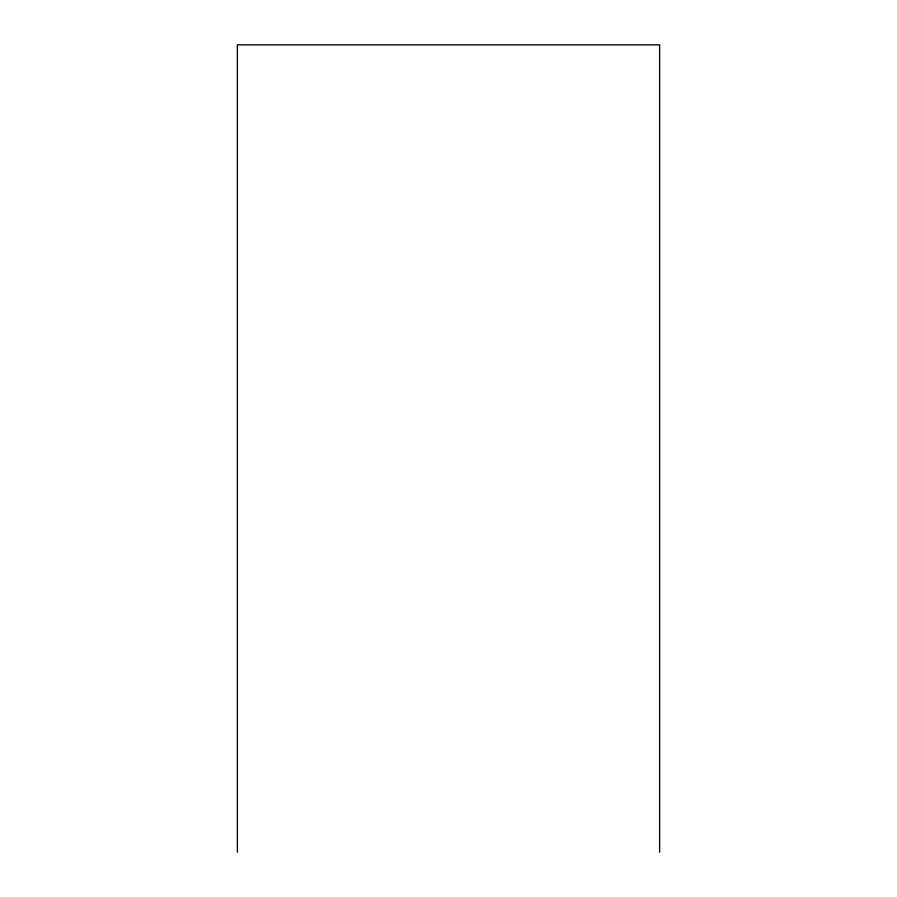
<?xml version="1.0" encoding="UTF-8"?>
<svg xmlns="http://www.w3.org/2000/svg" width="897" height="897" viewBox="0 0 897 897"><rect width="100%" height="100%" fill="white"/><g stroke="black" fill="none" stroke-linecap="round" stroke-linejoin="round"><path stroke-width="1.35" d="M659.62 852.15L659.62 44.85L237.38 44.85L237.38 852.15"/></g></svg>
